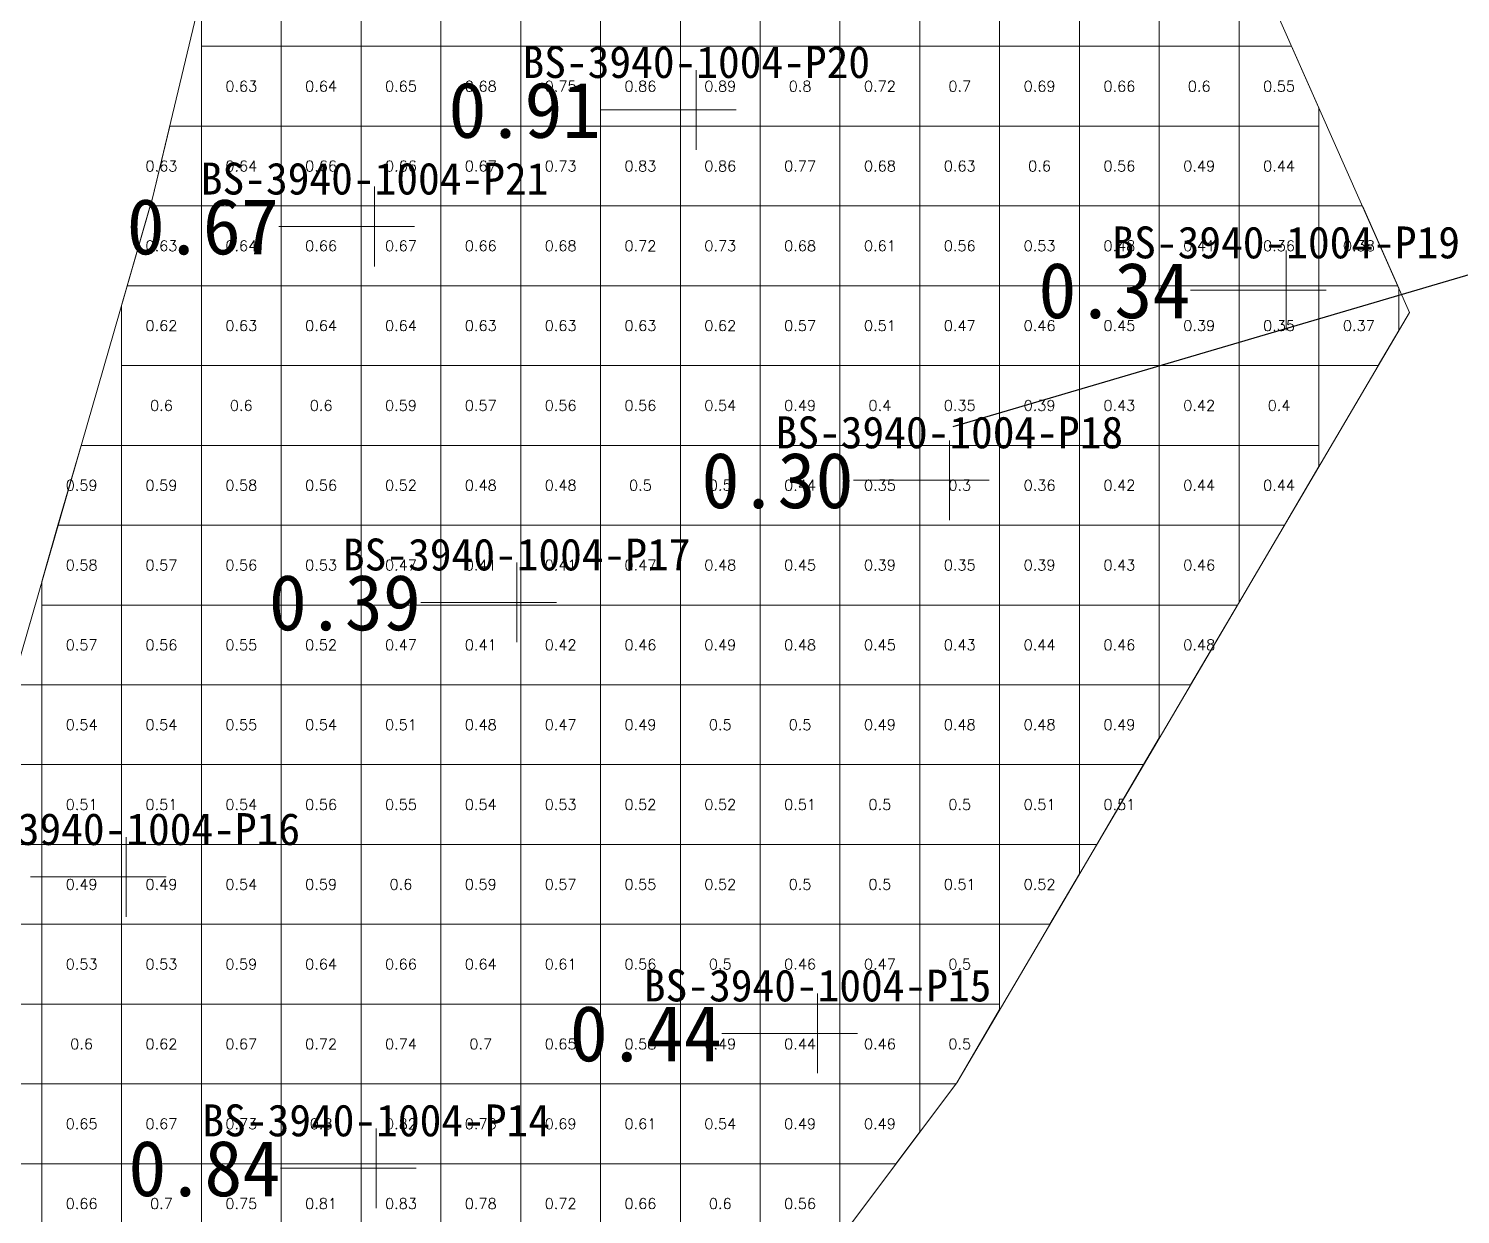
# Model space of a CAD drawing. Header units: inches. Extents: x 470055.8 to 470149.5, y 4349649 to 4349739.5.
# Drawn here: x 470098.73 to 470116.66, y 4349688.35 to 4349703.21 of the extents above; entities that cross this region are included whole.
import ezdxf
from ezdxf.enums import TextEntityAlignment as Align

# ---------------------------------------------------------------- set-up
doc = ezdxf.new("R2010")
doc.units = ezdxf.units.IN
doc.header["$MEASUREMENT"] = 0
for name, color, linetype, lineweight in [('点', 7, 'Continuous', 0), ('爆区方格网', 7, 'Continuous', 0), ('线条', 7, 'Continuous', 0), ('钻孔', 7, 'Continuous', 0)]:
    doc.layers.add(name, color=color, linetype=linetype, lineweight=lineweight)
doc.styles.add('3dmine_textStyle_1', font='txt.shx', dxfattribs={"height": 1, "bigfont": 'gbcbig.shx'})
doc.styles.add('3dmine_textStyle_2', font='simsunb.ttf', dxfattribs={"height": 1})

msp = doc.modelspace()

# ---------------------------------------------------------------- hatches: boundary and pattern name
at = {"layer": '钻孔', "linetype": 'Continuous', "lineweight": 0, "true_color": 0x00ffff, "extrusion": (0, 1, 0)}
for points in [[(-470108.09, 3929.62), (-470107.09, 3929.62), (-470107.09, 3940.62), (-470108.09, 3940.62)], [(-470104.06, 3929.99), (-470103.06, 3929.99), (-470103.06, 3940.99), (-470104.06, 3940.99)], [(-470104.08, 3929.56), (-470103.08, 3929.56), (-470103.08, 3940.56), (-470104.08, 3940.56)]]:
    msp.add_hatch(color=4, dxfattribs=at).paths.add_polyline_path(points, flags=0)
at = {"layer": '钻孔', "linetype": 'Continuous', "lineweight": 0, "true_color": 0x808080, "extrusion": (0, 1, 0)}
for points in [[(-470115.48, 3930.47), (-470114.48, 3930.47), (-470114.48, 3940.47), (-470115.48, 3940.47)], [(-470111.26, 3930.46), (-470110.26, 3930.46), (-470110.26, 3940.46), (-470111.26, 3940.46)], [(-470105.84, 3930.49), (-470104.84, 3930.49), (-470104.84, 3940.49), (-470105.84, 3940.49)], [(-470100.95, 3929.55), (-470099.95, 3929.55), (-470099.95, 3940.55), (-470100.95, 3940.55)], [(-470109.61, 3929.66), (-470108.61, 3929.66), (-470108.61, 3940.66), (-470109.61, 3940.66)]]:
    msp.add_hatch(color=8, dxfattribs=at).paths.add_polyline_path(points, flags=0)

# ---------------------------------------------------------------- linework, layer by layer
msp.add_line((470110.309, 4349698.224), (470134.547, 4349705.37))
at = {"color": 4, "linetype": 'Continuous', "lineweight": 0, "true_color": 0x00ffff, "elevation": 1971.02}
for points in [[(470090.823, 4349662.009), (470088.803, 4349666.427), (470090.728, 4349672.913), (470092.958, 4349680.036), (470094.717, 4349686.447), (470097.817, 4349692.565), (470100.278, 4349701.085), (470103.459, 4349714.397), (470107.154, 4349716.026), (470110.138, 4349718.026), (470110.826, 4349722.422), (470114.373, 4349727.421), (470117.104, 4349732.651)], [(470122.824, 4349730.456), (470115.23, 4349721.877), (470115.654, 4349715.406), (470115.919, 4349710.845), (470113.957, 4349704.321), (470116.025, 4349699.654), (470110.352, 4349690.002), (470106.057, 4349684.275), (470101.206, 4349674.834), (470100.543, 4349667.995), (470098.071, 4349670.29), (470095.247, 4349667.068), (470093.614, 4349664.11), (470090.823, 4349662.009), (470090.823, 4349662.009)]]:
    msp.add_lwpolyline(points, dxfattribs=at)
at = {"layer": '点', "color": 138, "linetype": 'Continuous', "lineweight": 0, "true_color": 0x004c4c}
for points, elevation in [([(470107.09, 4349701.69), (470107.09, 4349702.69)], 3940.62), ([(470107.59, 4349702.19), (470106.59, 4349702.19)], 3940.62), ([(470103.06, 4349700.23), (470103.06, 4349701.23)], 3940.99), ([(470103.56, 4349700.73), (470102.56, 4349700.73)], 3940.99), ([(470114.48, 4349699.43), (470114.48, 4349700.43)], 3940.47), ([(470114.98, 4349699.93), (470113.98, 4349699.93)], 3940.47), ([(470110.26, 4349697.05), (470110.26, 4349698.05)], 3940.46), ([(470110.76, 4349697.55), (470109.76, 4349697.55)], 3940.46), ([(470104.84, 4349695.52), (470104.84, 4349696.52)], 3940.49), ([(470105.34, 4349696.02), (470104.34, 4349696.02)], 3940.49), ([(470099.95, 4349692.08), (470099.95, 4349693.08)], 3940.55), ([(470100.45, 4349692.58), (470099.45, 4349692.58)], 3940.55), ([(470108.61, 4349690.12), (470108.61, 4349691.12)], 3940.66), ([(470109.11, 4349690.62), (470108.11, 4349690.62)], 3940.66), ([(470103.08, 4349688.43), (470103.08, 4349689.43)], 3940.56), ([(470103.58, 4349688.93), (470102.58, 4349688.93)], 3940.56)]:
    msp.add_lwpolyline(points, dxfattribs=dict(at, elevation=elevation))
at = {"layer": '爆区方格网', "color": 4, "linetype": 'Continuous', "lineweight": 0, "true_color": 0x00ffff, "elevation": 3941.41}
for points in [[(470101.89, 4349702.987), (470100.89, 4349702.987), (470100.89, 4349703.645), (470100.972, 4349703.987), (470101.89, 4349703.987), (470101.89, 4349702.987)], [(470102.89, 4349702.987), (470101.89, 4349702.987), (470101.89, 4349703.987), (470102.89, 4349703.987), (470102.89, 4349702.987)], [(470103.89, 4349702.987), (470102.89, 4349702.987), (470102.89, 4349703.987), (470103.89, 4349703.987), (470103.89, 4349702.987)], [(470104.89, 4349702.987), (470103.89, 4349702.987), (470103.89, 4349703.987), (470104.89, 4349703.987), (470104.89, 4349702.987)], [(470105.89, 4349702.987), (470104.89, 4349702.987), (470104.89, 4349703.987), (470105.89, 4349703.987), (470105.89, 4349702.987)], [(470106.89, 4349702.987), (470105.89, 4349702.987), (470105.89, 4349703.987), (470106.89, 4349703.987), (470106.89, 4349702.987)], [(470107.89, 4349702.987), (470106.89, 4349702.987), (470106.89, 4349703.987), (470107.89, 4349703.987), (470107.89, 4349702.987)], [(470108.89, 4349702.987), (470107.89, 4349702.987), (470107.89, 4349703.987), (470108.89, 4349703.987), (470108.89, 4349702.987)], [(470109.89, 4349702.987), (470108.89, 4349702.987), (470108.89, 4349703.987), (470109.89, 4349703.987), (470109.89, 4349702.987)], [(470110.89, 4349702.987), (470109.89, 4349702.987), (470109.89, 4349703.987), (470110.89, 4349703.987), (470110.89, 4349702.987)], [(470111.89, 4349702.987), (470110.89, 4349702.987), (470110.89, 4349703.987), (470111.89, 4349703.987), (470111.89, 4349702.987)], [(470112.89, 4349702.987), (470111.89, 4349702.987), (470111.89, 4349703.987), (470112.89, 4349703.987), (470112.89, 4349702.987)], [(470113.89, 4349702.987), (470112.89, 4349702.987), (470112.89, 4349703.987), (470113.89, 4349703.987), (470113.89, 4349702.987)], [(470101.89, 4349701.987), (470100.89, 4349701.987), (470100.89, 4349702.987), (470101.89, 4349702.987), (470101.89, 4349701.987)], [(470102.89, 4349701.987), (470101.89, 4349701.987), (470101.89, 4349702.987), (470102.89, 4349702.987), (470102.89, 4349701.987)], [(470103.89, 4349701.987), (470102.89, 4349701.987), (470102.89, 4349702.987), (470103.89, 4349702.987), (470103.89, 4349701.987)], [(470104.89, 4349701.987), (470103.89, 4349701.987), (470103.89, 4349702.987), (470104.89, 4349702.987), (470104.89, 4349701.987)], [(470105.89, 4349701.987), (470104.89, 4349701.987), (470104.89, 4349702.987), (470105.89, 4349702.987), (470105.89, 4349701.987)], [(470106.89, 4349701.987), (470105.89, 4349701.987), (470105.89, 4349702.987), (470106.89, 4349702.987), (470106.89, 4349701.987)], [(470107.89, 4349701.987), (470106.89, 4349701.987), (470106.89, 4349702.987), (470107.89, 4349702.987), (470107.89, 4349701.987)], [(470108.89, 4349701.987), (470107.89, 4349701.987), (470107.89, 4349702.987), (470108.89, 4349702.987), (470108.89, 4349701.987)], [(470109.89, 4349701.987), (470108.89, 4349701.987), (470108.89, 4349702.987), (470109.89, 4349702.987), (470109.89, 4349701.987)], [(470110.89, 4349701.987), (470109.89, 4349701.987), (470109.89, 4349702.987), (470110.89, 4349702.987), (470110.89, 4349701.987)], [(470111.89, 4349701.987), (470110.89, 4349701.987), (470110.89, 4349702.987), (470111.89, 4349702.987), (470111.89, 4349701.987)], [(470112.89, 4349701.987), (470111.89, 4349701.987), (470111.89, 4349702.987), (470112.89, 4349702.987), (470112.89, 4349701.987)], [(470113.89, 4349701.987), (470112.89, 4349701.987), (470112.89, 4349702.987), (470113.89, 4349702.987), (470113.89, 4349701.987)], [(470114.89, 4349702.216), (470114.89, 4349701.987), (470113.89, 4349701.987), (470113.89, 4349702.987), (470114.548, 4349702.987), (470114.89, 4349702.216)], [(470100.89, 4349700.987), (470100.25, 4349700.987), (470100.278, 4349701.085), (470100.494, 4349701.987), (470100.89, 4349701.987), (470100.89, 4349700.987)], [(470101.89, 4349700.987), (470100.89, 4349700.987), (470100.89, 4349701.987), (470101.89, 4349701.987), (470101.89, 4349700.987)], [(470102.89, 4349700.987), (470101.89, 4349700.987), (470101.89, 4349701.987), (470102.89, 4349701.987), (470102.89, 4349700.987)], [(470103.89, 4349700.987), (470102.89, 4349700.987), (470102.89, 4349701.987), (470103.89, 4349701.987), (470103.89, 4349700.987)], [(470104.89, 4349700.987), (470103.89, 4349700.987), (470103.89, 4349701.987), (470104.89, 4349701.987), (470104.89, 4349700.987)], [(470105.89, 4349700.987), (470104.89, 4349700.987), (470104.89, 4349701.987), (470105.89, 4349701.987), (470105.89, 4349700.987)], [(470106.89, 4349700.987), (470105.89, 4349700.987), (470105.89, 4349701.987), (470106.89, 4349701.987), (470106.89, 4349700.987)], [(470107.89, 4349700.987), (470106.89, 4349700.987), (470106.89, 4349701.987), (470107.89, 4349701.987), (470107.89, 4349700.987)], [(470108.89, 4349700.987), (470107.89, 4349700.987), (470107.89, 4349701.987), (470108.89, 4349701.987), (470108.89, 4349700.987)], [(470109.89, 4349700.987), (470108.89, 4349700.987), (470108.89, 4349701.987), (470109.89, 4349701.987), (470109.89, 4349700.987)], [(470110.89, 4349700.987), (470109.89, 4349700.987), (470109.89, 4349701.987), (470110.89, 4349701.987), (470110.89, 4349700.987)], [(470111.89, 4349700.987), (470110.89, 4349700.987), (470110.89, 4349701.987), (470111.89, 4349701.987), (470111.89, 4349700.987)], [(470112.89, 4349700.987), (470111.89, 4349700.987), (470111.89, 4349701.987), (470112.89, 4349701.987), (470112.89, 4349700.987)], [(470113.89, 4349700.987), (470112.89, 4349700.987), (470112.89, 4349701.987), (470113.89, 4349701.987), (470113.89, 4349700.987)], [(470114.89, 4349700.987), (470113.89, 4349700.987), (470113.89, 4349701.987), (470114.89, 4349701.987), (470114.89, 4349700.987)], [(470100.89, 4349699.987), (470099.961, 4349699.987), (470100.25, 4349700.987), (470100.89, 4349700.987), (470100.89, 4349699.987)], [(470101.89, 4349699.987), (470100.89, 4349699.987), (470100.89, 4349700.987), (470101.89, 4349700.987), (470101.89, 4349699.987)], [(470102.89, 4349699.987), (470101.89, 4349699.987), (470101.89, 4349700.987), (470102.89, 4349700.987), (470102.89, 4349699.987)], [(470103.89, 4349699.987), (470102.89, 4349699.987), (470102.89, 4349700.987), (470103.89, 4349700.987), (470103.89, 4349699.987)], [(470104.89, 4349699.987), (470103.89, 4349699.987), (470103.89, 4349700.987), (470104.89, 4349700.987), (470104.89, 4349699.987)], [(470105.89, 4349699.987), (470104.89, 4349699.987), (470104.89, 4349700.987), (470105.89, 4349700.987), (470105.89, 4349699.987)], [(470106.89, 4349699.987), (470105.89, 4349699.987), (470105.89, 4349700.987), (470106.89, 4349700.987), (470106.89, 4349699.987)], [(470107.89, 4349699.987), (470106.89, 4349699.987), (470106.89, 4349700.987), (470107.89, 4349700.987), (470107.89, 4349699.987)], [(470108.89, 4349699.987), (470107.89, 4349699.987), (470107.89, 4349700.987), (470108.89, 4349700.987), (470108.89, 4349699.987)], [(470109.89, 4349699.987), (470108.89, 4349699.987), (470108.89, 4349700.987), (470109.89, 4349700.987), (470109.89, 4349699.987)], [(470110.89, 4349699.987), (470109.89, 4349699.987), (470109.89, 4349700.987), (470110.89, 4349700.987), (470110.89, 4349699.987)], [(470111.89, 4349699.987), (470110.89, 4349699.987), (470110.89, 4349700.987), (470111.89, 4349700.987), (470111.89, 4349699.987)], [(470112.89, 4349699.987), (470111.89, 4349699.987), (470111.89, 4349700.987), (470112.89, 4349700.987), (470112.89, 4349699.987)], [(470113.89, 4349699.987), (470112.89, 4349699.987), (470112.89, 4349700.987), (470113.89, 4349700.987), (470113.89, 4349699.987)], [(470114.89, 4349699.987), (470113.89, 4349699.987), (470113.89, 4349700.987), (470114.89, 4349700.987), (470114.89, 4349699.987)], [(470115.877, 4349699.987), (470114.89, 4349699.987), (470114.89, 4349700.987), (470115.434, 4349700.987), (470115.877, 4349699.987)], [(470100.89, 4349698.987), (470099.89, 4349698.987), (470099.89, 4349699.741), (470099.961, 4349699.987), (470100.89, 4349699.987), (470100.89, 4349698.987)], [(470101.89, 4349698.987), (470100.89, 4349698.987), (470100.89, 4349699.987), (470101.89, 4349699.987), (470101.89, 4349698.987)], [(470102.89, 4349698.987), (470101.89, 4349698.987), (470101.89, 4349699.987), (470102.89, 4349699.987), (470102.89, 4349698.987)], [(470103.89, 4349698.987), (470102.89, 4349698.987), (470102.89, 4349699.987), (470103.89, 4349699.987), (470103.89, 4349698.987)], [(470104.89, 4349698.987), (470103.89, 4349698.987), (470103.89, 4349699.987), (470104.89, 4349699.987), (470104.89, 4349698.987)], [(470105.89, 4349698.987), (470104.89, 4349698.987), (470104.89, 4349699.987), (470105.89, 4349699.987), (470105.89, 4349698.987)], [(470106.89, 4349698.987), (470105.89, 4349698.987), (470105.89, 4349699.987), (470106.89, 4349699.987), (470106.89, 4349698.987)], [(470107.89, 4349698.987), (470106.89, 4349698.987), (470106.89, 4349699.987), (470107.89, 4349699.987), (470107.89, 4349698.987)], [(470108.89, 4349698.987), (470107.89, 4349698.987), (470107.89, 4349699.987), (470108.89, 4349699.987), (470108.89, 4349698.987)], [(470109.89, 4349698.987), (470108.89, 4349698.987), (470108.89, 4349699.987), (470109.89, 4349699.987), (470109.89, 4349698.987)], [(470110.89, 4349698.987), (470109.89, 4349698.987), (470109.89, 4349699.987), (470110.89, 4349699.987), (470110.89, 4349698.987)], [(470111.89, 4349698.987), (470110.89, 4349698.987), (470110.89, 4349699.987), (470111.89, 4349699.987), (470111.89, 4349698.987)], [(470112.89, 4349698.987), (470111.89, 4349698.987), (470111.89, 4349699.987), (470112.89, 4349699.987), (470112.89, 4349698.987)], [(470113.89, 4349698.987), (470112.89, 4349698.987), (470112.89, 4349699.987), (470113.89, 4349699.987), (470113.89, 4349698.987)], [(470114.89, 4349698.987), (470113.89, 4349698.987), (470113.89, 4349699.987), (470114.89, 4349699.987), (470114.89, 4349698.987)], [(470115.89, 4349699.959), (470115.89, 4349699.425), (470115.633, 4349698.987), (470114.89, 4349698.987), (470114.89, 4349699.987), (470115.877, 4349699.987), (470115.89, 4349699.959)], [(470100.89, 4349697.987), (470099.89, 4349697.987), (470099.89, 4349698.987), (470100.89, 4349698.987), (470100.89, 4349697.987)], [(470101.89, 4349697.987), (470100.89, 4349697.987), (470100.89, 4349698.987), (470101.89, 4349698.987), (470101.89, 4349697.987)], [(470102.89, 4349697.987), (470101.89, 4349697.987), (470101.89, 4349698.987), (470102.89, 4349698.987), (470102.89, 4349697.987)], [(470103.89, 4349697.987), (470102.89, 4349697.987), (470102.89, 4349698.987), (470103.89, 4349698.987), (470103.89, 4349697.987)], [(470104.89, 4349697.987), (470103.89, 4349697.987), (470103.89, 4349698.987), (470104.89, 4349698.987), (470104.89, 4349697.987)], [(470105.89, 4349697.987), (470104.89, 4349697.987), (470104.89, 4349698.987), (470105.89, 4349698.987), (470105.89, 4349697.987)], [(470106.89, 4349697.987), (470105.89, 4349697.987), (470105.89, 4349698.987), (470106.89, 4349698.987), (470106.89, 4349697.987)], [(470107.89, 4349697.987), (470106.89, 4349697.987), (470106.89, 4349698.987), (470107.89, 4349698.987), (470107.89, 4349697.987)], [(470108.89, 4349697.987), (470107.89, 4349697.987), (470107.89, 4349698.987), (470108.89, 4349698.987), (470108.89, 4349697.987)], [(470109.89, 4349697.987), (470108.89, 4349697.987), (470108.89, 4349698.987), (470109.89, 4349698.987), (470109.89, 4349697.987)], [(470110.89, 4349697.987), (470109.89, 4349697.987), (470109.89, 4349698.987), (470110.89, 4349698.987), (470110.89, 4349697.987)], [(470111.89, 4349697.987), (470110.89, 4349697.987), (470110.89, 4349698.987), (470111.89, 4349698.987), (470111.89, 4349697.987)], [(470112.89, 4349697.987), (470111.89, 4349697.987), (470111.89, 4349698.987), (470112.89, 4349698.987), (470112.89, 4349697.987)], [(470113.89, 4349697.987), (470112.89, 4349697.987), (470112.89, 4349698.987), (470113.89, 4349698.987), (470113.89, 4349697.987)], [(470114.89, 4349697.987), (470113.89, 4349697.987), (470113.89, 4349698.987), (470114.89, 4349698.987), (470114.89, 4349697.987)], [(470099.89, 4349696.987), (470099.094, 4349696.987), (470099.383, 4349697.987), (470099.89, 4349697.987), (470099.89, 4349696.987)], [(470100.89, 4349696.987), (470099.89, 4349696.987), (470099.89, 4349697.987), (470100.89, 4349697.987), (470100.89, 4349696.987)], [(470101.89, 4349696.987), (470100.89, 4349696.987), (470100.89, 4349697.987), (470101.89, 4349697.987), (470101.89, 4349696.987)], [(470102.89, 4349696.987), (470101.89, 4349696.987), (470101.89, 4349697.987), (470102.89, 4349697.987), (470102.89, 4349696.987)], [(470103.89, 4349696.987), (470102.89, 4349696.987), (470102.89, 4349697.987), (470103.89, 4349697.987), (470103.89, 4349696.987)], [(470104.89, 4349696.987), (470103.89, 4349696.987), (470103.89, 4349697.987), (470104.89, 4349697.987), (470104.89, 4349696.987)], [(470105.89, 4349696.987), (470104.89, 4349696.987), (470104.89, 4349697.987), (470105.89, 4349697.987), (470105.89, 4349696.987)], [(470106.89, 4349696.987), (470105.89, 4349696.987), (470105.89, 4349697.987), (470106.89, 4349697.987), (470106.89, 4349696.987)], [(470107.89, 4349696.987), (470106.89, 4349696.987), (470106.89, 4349697.987), (470107.89, 4349697.987), (470107.89, 4349696.987)], [(470108.89, 4349696.987), (470107.89, 4349696.987), (470107.89, 4349697.987), (470108.89, 4349697.987), (470108.89, 4349696.987)], [(470109.89, 4349696.987), (470108.89, 4349696.987), (470108.89, 4349697.987), (470109.89, 4349697.987), (470109.89, 4349696.987)], [(470110.89, 4349696.987), (470109.89, 4349696.987), (470109.89, 4349697.987), (470110.89, 4349697.987), (470110.89, 4349696.987)], [(470111.89, 4349696.987), (470110.89, 4349696.987), (470110.89, 4349697.987), (470111.89, 4349697.987), (470111.89, 4349696.987)], [(470112.89, 4349696.987), (470111.89, 4349696.987), (470111.89, 4349697.987), (470112.89, 4349697.987), (470112.89, 4349696.987)], [(470113.89, 4349696.987), (470112.89, 4349696.987), (470112.89, 4349697.987), (470113.89, 4349697.987), (470113.89, 4349696.987)], [(470114.89, 4349697.723), (470114.457, 4349696.987), (470113.89, 4349696.987), (470113.89, 4349697.987), (470114.89, 4349697.987), (470114.89, 4349697.723)], [(470099.89, 4349695.987), (470098.89, 4349695.987), (470098.89, 4349696.28), (470099.094, 4349696.987), (470099.89, 4349696.987), (470099.89, 4349695.987)], [(470100.89, 4349695.987), (470099.89, 4349695.987), (470099.89, 4349696.987), (470100.89, 4349696.987), (470100.89, 4349695.987)], [(470101.89, 4349695.987), (470100.89, 4349695.987), (470100.89, 4349696.987), (470101.89, 4349696.987), (470101.89, 4349695.987)], [(470102.89, 4349695.987), (470101.89, 4349695.987), (470101.89, 4349696.987), (470102.89, 4349696.987), (470102.89, 4349695.987)], [(470103.89, 4349695.987), (470102.89, 4349695.987), (470102.89, 4349696.987), (470103.89, 4349696.987), (470103.89, 4349695.987)], [(470104.89, 4349695.987), (470103.89, 4349695.987), (470103.89, 4349696.987), (470104.89, 4349696.987), (470104.89, 4349695.987)], [(470105.89, 4349695.987), (470104.89, 4349695.987), (470104.89, 4349696.987), (470105.89, 4349696.987), (470105.89, 4349695.987)], [(470106.89, 4349695.987), (470105.89, 4349695.987), (470105.89, 4349696.987), (470106.89, 4349696.987), (470106.89, 4349695.987)], [(470107.89, 4349695.987), (470106.89, 4349695.987), (470106.89, 4349696.987), (470107.89, 4349696.987), (470107.89, 4349695.987)], [(470108.89, 4349695.987), (470107.89, 4349695.987), (470107.89, 4349696.987), (470108.89, 4349696.987), (470108.89, 4349695.987)], [(470109.89, 4349695.987), (470108.89, 4349695.987), (470108.89, 4349696.987), (470109.89, 4349696.987), (470109.89, 4349695.987)], [(470110.89, 4349695.987), (470109.89, 4349695.987), (470109.89, 4349696.987), (470110.89, 4349696.987), (470110.89, 4349695.987)], [(470111.89, 4349695.987), (470110.89, 4349695.987), (470110.89, 4349696.987), (470111.89, 4349696.987), (470111.89, 4349695.987)], [(470112.89, 4349695.987), (470111.89, 4349695.987), (470111.89, 4349696.987), (470112.89, 4349696.987), (470112.89, 4349695.987)], [(470113.89, 4349696.022), (470113.87, 4349695.987), (470112.89, 4349695.987), (470112.89, 4349696.987), (470113.89, 4349696.987), (470113.89, 4349696.022)], [(470099.89, 4349694.987), (470098.89, 4349694.987), (470098.89, 4349695.987), (470099.89, 4349695.987), (470099.89, 4349694.987)], [(470100.89, 4349694.987), (470099.89, 4349694.987), (470099.89, 4349695.987), (470100.89, 4349695.987), (470100.89, 4349694.987)], [(470101.89, 4349694.987), (470100.89, 4349694.987), (470100.89, 4349695.987), (470101.89, 4349695.987), (470101.89, 4349694.987)], [(470102.89, 4349694.987), (470101.89, 4349694.987), (470101.89, 4349695.987), (470102.89, 4349695.987), (470102.89, 4349694.987)], [(470103.89, 4349694.987), (470102.89, 4349694.987), (470102.89, 4349695.987), (470103.89, 4349695.987), (470103.89, 4349694.987)], [(470104.89, 4349694.987), (470103.89, 4349694.987), (470103.89, 4349695.987), (470104.89, 4349695.987), (470104.89, 4349694.987)], [(470105.89, 4349694.987), (470104.89, 4349694.987), (470104.89, 4349695.987), (470105.89, 4349695.987), (470105.89, 4349694.987)], [(470106.89, 4349694.987), (470105.89, 4349694.987), (470105.89, 4349695.987), (470106.89, 4349695.987), (470106.89, 4349694.987)], [(470107.89, 4349694.987), (470106.89, 4349694.987), (470106.89, 4349695.987), (470107.89, 4349695.987), (470107.89, 4349694.987)], [(470108.89, 4349694.987), (470107.89, 4349694.987), (470107.89, 4349695.987), (470108.89, 4349695.987), (470108.89, 4349694.987)], [(470109.89, 4349694.987), (470108.89, 4349694.987), (470108.89, 4349695.987), (470109.89, 4349695.987), (470109.89, 4349694.987)], [(470110.89, 4349694.987), (470109.89, 4349694.987), (470109.89, 4349695.987), (470110.89, 4349695.987), (470110.89, 4349694.987)], [(470111.89, 4349694.987), (470110.89, 4349694.987), (470110.89, 4349695.987), (470111.89, 4349695.987), (470111.89, 4349694.987)], [(470112.89, 4349694.987), (470111.89, 4349694.987), (470111.89, 4349695.987), (470112.89, 4349695.987), (470112.89, 4349694.987)], [(470113.282, 4349694.987), (470112.89, 4349694.987), (470112.89, 4349695.987), (470113.87, 4349695.987), (470113.282, 4349694.987)], [(470098.89, 4349693.987), (470098.228, 4349693.987), (470098.517, 4349694.987), (470098.89, 4349694.987), (470098.89, 4349693.987)], [(470099.89, 4349693.987), (470098.89, 4349693.987), (470098.89, 4349694.987), (470099.89, 4349694.987), (470099.89, 4349693.987)], [(470100.89, 4349693.987), (470099.89, 4349693.987), (470099.89, 4349694.987), (470100.89, 4349694.987), (470100.89, 4349693.987)], [(470101.89, 4349693.987), (470100.89, 4349693.987), (470100.89, 4349694.987), (470101.89, 4349694.987), (470101.89, 4349693.987)], [(470102.89, 4349693.987), (470101.89, 4349693.987), (470101.89, 4349694.987), (470102.89, 4349694.987), (470102.89, 4349693.987)], [(470103.89, 4349693.987), (470102.89, 4349693.987), (470102.89, 4349694.987), (470103.89, 4349694.987), (470103.89, 4349693.987)], [(470104.89, 4349693.987), (470103.89, 4349693.987), (470103.89, 4349694.987), (470104.89, 4349694.987), (470104.89, 4349693.987)], [(470105.89, 4349693.987), (470104.89, 4349693.987), (470104.89, 4349694.987), (470105.89, 4349694.987), (470105.89, 4349693.987)], [(470106.89, 4349693.987), (470105.89, 4349693.987), (470105.89, 4349694.987), (470106.89, 4349694.987), (470106.89, 4349693.987)], [(470107.89, 4349693.987), (470106.89, 4349693.987), (470106.89, 4349694.987), (470107.89, 4349694.987), (470107.89, 4349693.987)], [(470108.89, 4349693.987), (470107.89, 4349693.987), (470107.89, 4349694.987), (470108.89, 4349694.987), (470108.89, 4349693.987)], [(470109.89, 4349693.987), (470108.89, 4349693.987), (470108.89, 4349694.987), (470109.89, 4349694.987), (470109.89, 4349693.987)], [(470110.89, 4349693.987), (470109.89, 4349693.987), (470109.89, 4349694.987), (470110.89, 4349694.987), (470110.89, 4349693.987)], [(470111.89, 4349693.987), (470110.89, 4349693.987), (470110.89, 4349694.987), (470111.89, 4349694.987), (470111.89, 4349693.987)], [(470112.89, 4349694.321), (470112.694, 4349693.987), (470111.89, 4349693.987), (470111.89, 4349694.987), (470112.89, 4349694.987), (470112.89, 4349694.321)], [(470098.89, 4349692.987), (470097.939, 4349692.987), (470098.228, 4349693.987), (470098.89, 4349693.987), (470098.89, 4349692.987)], [(470099.89, 4349692.987), (470098.89, 4349692.987), (470098.89, 4349693.987), (470099.89, 4349693.987), (470099.89, 4349692.987)], [(470100.89, 4349692.987), (470099.89, 4349692.987), (470099.89, 4349693.987), (470100.89, 4349693.987), (470100.89, 4349692.987)], [(470101.89, 4349692.987), (470100.89, 4349692.987), (470100.89, 4349693.987), (470101.89, 4349693.987), (470101.89, 4349692.987)], [(470102.89, 4349692.987), (470101.89, 4349692.987), (470101.89, 4349693.987), (470102.89, 4349693.987), (470102.89, 4349692.987)], [(470103.89, 4349692.987), (470102.89, 4349692.987), (470102.89, 4349693.987), (470103.89, 4349693.987), (470103.89, 4349692.987)], [(470104.89, 4349692.987), (470103.89, 4349692.987), (470103.89, 4349693.987), (470104.89, 4349693.987), (470104.89, 4349692.987)], [(470105.89, 4349692.987), (470104.89, 4349692.987), (470104.89, 4349693.987), (470105.89, 4349693.987), (470105.89, 4349692.987)], [(470106.89, 4349692.987), (470105.89, 4349692.987), (470105.89, 4349693.987), (470106.89, 4349693.987), (470106.89, 4349692.987)], [(470107.89, 4349692.987), (470106.89, 4349692.987), (470106.89, 4349693.987), (470107.89, 4349693.987), (470107.89, 4349692.987)], [(470108.89, 4349692.987), (470107.89, 4349692.987), (470107.89, 4349693.987), (470108.89, 4349693.987), (470108.89, 4349692.987)], [(470109.89, 4349692.987), (470108.89, 4349692.987), (470108.89, 4349693.987), (470109.89, 4349693.987), (470109.89, 4349692.987)], [(470110.89, 4349692.987), (470109.89, 4349692.987), (470109.89, 4349693.987), (470110.89, 4349693.987), (470110.89, 4349692.987)], [(470111.89, 4349692.987), (470110.89, 4349692.987), (470110.89, 4349693.987), (470111.89, 4349693.987), (470111.89, 4349692.987)], [(470112.106, 4349692.987), (470111.89, 4349692.987), (470111.89, 4349693.987), (470112.694, 4349693.987), (470112.106, 4349692.987)], [(470098.89, 4349691.987), (470097.89, 4349691.987), (470097.89, 4349692.818), (470097.939, 4349692.987), (470098.89, 4349692.987), (470098.89, 4349691.987)], [(470099.89, 4349691.987), (470098.89, 4349691.987), (470098.89, 4349692.987), (470099.89, 4349692.987), (470099.89, 4349691.987)], [(470100.89, 4349691.987), (470099.89, 4349691.987), (470099.89, 4349692.987), (470100.89, 4349692.987), (470100.89, 4349691.987)], [(470101.89, 4349691.987), (470100.89, 4349691.987), (470100.89, 4349692.987), (470101.89, 4349692.987), (470101.89, 4349691.987)], [(470102.89, 4349691.987), (470101.89, 4349691.987), (470101.89, 4349692.987), (470102.89, 4349692.987), (470102.89, 4349691.987)], [(470103.89, 4349691.987), (470102.89, 4349691.987), (470102.89, 4349692.987), (470103.89, 4349692.987), (470103.89, 4349691.987)], [(470104.89, 4349691.987), (470103.89, 4349691.987), (470103.89, 4349692.987), (470104.89, 4349692.987), (470104.89, 4349691.987)], [(470105.89, 4349691.987), (470104.89, 4349691.987), (470104.89, 4349692.987), (470105.89, 4349692.987), (470105.89, 4349691.987)], [(470106.89, 4349691.987), (470105.89, 4349691.987), (470105.89, 4349692.987), (470106.89, 4349692.987), (470106.89, 4349691.987)], [(470107.89, 4349691.987), (470106.89, 4349691.987), (470106.89, 4349692.987), (470107.89, 4349692.987), (470107.89, 4349691.987)], [(470108.89, 4349691.987), (470107.89, 4349691.987), (470107.89, 4349692.987), (470108.89, 4349692.987), (470108.89, 4349691.987)], [(470109.89, 4349691.987), (470108.89, 4349691.987), (470108.89, 4349692.987), (470109.89, 4349692.987), (470109.89, 4349691.987)], [(470110.89, 4349691.987), (470109.89, 4349691.987), (470109.89, 4349692.987), (470110.89, 4349692.987), (470110.89, 4349691.987)], [(470111.89, 4349692.619), (470111.519, 4349691.987), (470110.89, 4349691.987), (470110.89, 4349692.987), (470111.89, 4349692.987), (470111.89, 4349692.619)], [(470098.89, 4349690.987), (470097.89, 4349690.987), (470097.89, 4349691.987), (470098.89, 4349691.987), (470098.89, 4349690.987)], [(470099.89, 4349690.987), (470098.89, 4349690.987), (470098.89, 4349691.987), (470099.89, 4349691.987), (470099.89, 4349690.987)], [(470100.89, 4349690.987), (470099.89, 4349690.987), (470099.89, 4349691.987), (470100.89, 4349691.987), (470100.89, 4349690.987)], [(470101.89, 4349690.987), (470100.89, 4349690.987), (470100.89, 4349691.987), (470101.89, 4349691.987), (470101.89, 4349690.987)], [(470102.89, 4349690.987), (470101.89, 4349690.987), (470101.89, 4349691.987), (470102.89, 4349691.987), (470102.89, 4349690.987)], [(470103.89, 4349690.987), (470102.89, 4349690.987), (470102.89, 4349691.987), (470103.89, 4349691.987), (470103.89, 4349690.987)], [(470104.89, 4349690.987), (470103.89, 4349690.987), (470103.89, 4349691.987), (470104.89, 4349691.987), (470104.89, 4349690.987)], [(470105.89, 4349690.987), (470104.89, 4349690.987), (470104.89, 4349691.987), (470105.89, 4349691.987), (470105.89, 4349690.987)], [(470106.89, 4349690.987), (470105.89, 4349690.987), (470105.89, 4349691.987), (470106.89, 4349691.987), (470106.89, 4349690.987)], [(470107.89, 4349690.987), (470106.89, 4349690.987), (470106.89, 4349691.987), (470107.89, 4349691.987), (470107.89, 4349690.987)], [(470108.89, 4349690.987), (470107.89, 4349690.987), (470107.89, 4349691.987), (470108.89, 4349691.987), (470108.89, 4349690.987)], [(470109.89, 4349690.987), (470108.89, 4349690.987), (470108.89, 4349691.987), (470109.89, 4349691.987), (470109.89, 4349690.987)], [(470110.89, 4349690.987), (470109.89, 4349690.987), (470109.89, 4349691.987), (470110.89, 4349691.987), (470110.89, 4349690.987)], [(470098.89, 4349689.987), (470097.89, 4349689.987), (470097.89, 4349690.987), (470098.89, 4349690.987), (470098.89, 4349689.987)], [(470099.89, 4349689.987), (470098.89, 4349689.987), (470098.89, 4349690.987), (470099.89, 4349690.987), (470099.89, 4349689.987)], [(470100.89, 4349689.987), (470099.89, 4349689.987), (470099.89, 4349690.987), (470100.89, 4349690.987), (470100.89, 4349689.987)], [(470101.89, 4349689.987), (470100.89, 4349689.987), (470100.89, 4349690.987), (470101.89, 4349690.987), (470101.89, 4349689.987)], [(470102.89, 4349689.987), (470101.89, 4349689.987), (470101.89, 4349690.987), (470102.89, 4349690.987), (470102.89, 4349689.987)], [(470103.89, 4349689.987), (470102.89, 4349689.987), (470102.89, 4349690.987), (470103.89, 4349690.987), (470103.89, 4349689.987)], [(470104.89, 4349689.987), (470103.89, 4349689.987), (470103.89, 4349690.987), (470104.89, 4349690.987), (470104.89, 4349689.987)], [(470105.89, 4349689.987), (470104.89, 4349689.987), (470104.89, 4349690.987), (470105.89, 4349690.987), (470105.89, 4349689.987)], [(470106.89, 4349689.987), (470105.89, 4349689.987), (470105.89, 4349690.987), (470106.89, 4349690.987), (470106.89, 4349689.987)], [(470107.89, 4349689.987), (470106.89, 4349689.987), (470106.89, 4349690.987), (470107.89, 4349690.987), (470107.89, 4349689.987)], [(470108.89, 4349689.987), (470107.89, 4349689.987), (470107.89, 4349690.987), (470108.89, 4349690.987), (470108.89, 4349689.987)], [(470109.89, 4349689.987), (470108.89, 4349689.987), (470108.89, 4349690.987), (470109.89, 4349690.987), (470109.89, 4349689.987)], [(470110.89, 4349690.918), (470110.352, 4349690.002), (470110.341, 4349689.987), (470109.89, 4349689.987), (470109.89, 4349690.987), (470110.89, 4349690.987), (470110.89, 4349690.918)], [(470098.89, 4349688.987), (470097.89, 4349688.987), (470097.89, 4349689.987), (470098.89, 4349689.987), (470098.89, 4349688.987)], [(470099.89, 4349688.987), (470098.89, 4349688.987), (470098.89, 4349689.987), (470099.89, 4349689.987), (470099.89, 4349688.987)], [(470100.89, 4349688.987), (470099.89, 4349688.987), (470099.89, 4349689.987), (470100.89, 4349689.987), (470100.89, 4349688.987)], [(470101.89, 4349688.987), (470100.89, 4349688.987), (470100.89, 4349689.987), (470101.89, 4349689.987), (470101.89, 4349688.987)], [(470102.89, 4349688.987), (470101.89, 4349688.987), (470101.89, 4349689.987), (470102.89, 4349689.987), (470102.89, 4349688.987)], [(470103.89, 4349688.987), (470102.89, 4349688.987), (470102.89, 4349689.987), (470103.89, 4349689.987), (470103.89, 4349688.987)], [(470104.89, 4349688.987), (470103.89, 4349688.987), (470103.89, 4349689.987), (470104.89, 4349689.987), (470104.89, 4349688.987)], [(470105.89, 4349688.987), (470104.89, 4349688.987), (470104.89, 4349689.987), (470105.89, 4349689.987), (470105.89, 4349688.987)], [(470106.89, 4349688.987), (470105.89, 4349688.987), (470105.89, 4349689.987), (470106.89, 4349689.987), (470106.89, 4349688.987)], [(470107.89, 4349688.987), (470106.89, 4349688.987), (470106.89, 4349689.987), (470107.89, 4349689.987), (470107.89, 4349688.987)], [(470108.89, 4349688.987), (470107.89, 4349688.987), (470107.89, 4349689.987), (470108.89, 4349689.987), (470108.89, 4349688.987)], [(470109.89, 4349689.386), (470109.591, 4349688.987), (470108.89, 4349688.987), (470108.89, 4349689.987), (470109.89, 4349689.987), (470109.89, 4349689.386)], [(470098.89, 4349687.987), (470097.89, 4349687.987), (470097.89, 4349688.987), (470098.89, 4349688.987), (470098.89, 4349687.987)], [(470099.89, 4349687.987), (470098.89, 4349687.987), (470098.89, 4349688.987), (470099.89, 4349688.987), (470099.89, 4349687.987)], [(470100.89, 4349687.987), (470099.89, 4349687.987), (470099.89, 4349688.987), (470100.89, 4349688.987), (470100.89, 4349687.987)], [(470101.89, 4349687.987), (470100.89, 4349687.987), (470100.89, 4349688.987), (470101.89, 4349688.987), (470101.89, 4349687.987)], [(470102.89, 4349687.987), (470101.89, 4349687.987), (470101.89, 4349688.987), (470102.89, 4349688.987), (470102.89, 4349687.987)], [(470103.89, 4349687.987), (470102.89, 4349687.987), (470102.89, 4349688.987), (470103.89, 4349688.987), (470103.89, 4349687.987)], [(470104.89, 4349687.987), (470103.89, 4349687.987), (470103.89, 4349688.987), (470104.89, 4349688.987), (470104.89, 4349687.987)], [(470105.89, 4349687.987), (470104.89, 4349687.987), (470104.89, 4349688.987), (470105.89, 4349688.987), (470105.89, 4349687.987)], [(470106.89, 4349687.987), (470105.89, 4349687.987), (470105.89, 4349688.987), (470106.89, 4349688.987), (470106.89, 4349687.987)], [(470107.89, 4349687.987), (470106.89, 4349687.987), (470106.89, 4349688.987), (470107.89, 4349688.987), (470107.89, 4349687.987)], [(470108.89, 4349688.053), (470108.841, 4349687.987), (470107.89, 4349687.987), (470107.89, 4349688.987), (470108.89, 4349688.987), (470108.89, 4349688.053)]]:
    msp.add_lwpolyline(points, dxfattribs=at)
at = {"layer": '线条', "color": 138, "linetype": 'Continuous', "lineweight": 0, "true_color": 0x004c4c}
for points, elevation in [([(470107.09, 4349702.19), (470107.09, 4349702.19), (470107.09, 4349702.19)], 3940.62), ([(470103.06, 4349700.73), (470103.06, 4349700.73), (470103.06, 4349700.73)], 3940.99), ([(470114.48, 4349699.93), (470114.48, 4349699.93), (470114.48, 4349699.93)], 3940.47), ([(470110.26, 4349697.55), (470110.26, 4349697.55), (470110.26, 4349697.55)], 3940.46), ([(470104.84, 4349696.02), (470104.84, 4349696.02), (470104.84, 4349696.02)], 3940.49), ([(470099.95, 4349692.58), (470099.95, 4349692.58), (470099.95, 4349692.58)], 3940.55), ([(470108.61, 4349690.62), (470108.61, 4349690.62), (470108.61, 4349690.62)], 3940.66), ([(470103.08, 4349688.93), (470103.08, 4349688.93), (470103.08, 4349688.93)], 3940.56)]:
    msp.add_lwpolyline(points, dxfattribs=dict(at, elevation=elevation))
at = {"layer": '钻孔', "color": 4, "linetype": 'Continuous', "lineweight": 0, "true_color": 0x00ffff}
for points, elevation in [([(470107.09, 4349702.19), (470105.89, 4349702.19)], 3940.62), ([(470107.09, 4349702.19), (470105.89, 4349702.19)], 3929.62), ([(470103.06, 4349700.73), (470101.86, 4349700.73)], 3940.99), ([(470103.06, 4349700.73), (470101.86, 4349700.73)], 3929.99), ([(470103.08, 4349688.93), (470101.88, 4349688.93)], 3940.56), ([(470103.08, 4349688.93), (470101.88, 4349688.93)], 3929.56)]:
    msp.add_lwpolyline(points, dxfattribs=dict(at, elevation=elevation))
at = {"layer": '钻孔', "color": 8, "linetype": 'Continuous', "lineweight": 0, "true_color": 0x808080}
for points, elevation in [([(470114.48, 4349699.93), (470113.28, 4349699.93)], 3940.47), ([(470114.48, 4349699.93), (470113.28, 4349699.93)], 3930.47), ([(470110.26, 4349697.55), (470109.06, 4349697.55)], 3940.46), ([(470110.26, 4349697.55), (470109.06, 4349697.55)], 3930.46), ([(470104.84, 4349696.02), (470103.64, 4349696.02)], 3940.49), ([(470104.84, 4349696.02), (470103.64, 4349696.02)], 3930.49), ([(470099.95, 4349692.58), (470098.75, 4349692.58)], 3940.55), ([(470099.95, 4349692.58), (470098.75, 4349692.58)], 3929.55), ([(470108.61, 4349690.62), (470107.41, 4349690.62)], 3940.66), ([(470108.61, 4349690.62), (470107.41, 4349690.62)], 3929.66)]:
    msp.add_lwpolyline(points, dxfattribs=dict(at, elevation=elevation))

# ---------------------------------------------------------------- texts
at = {"color": 4, "linetype": 'Continuous', "lineweight": 0, "true_color": 0x00ffff, "style": '3dmine_textStyle_1'}
for s, p in [('0.63', (470101.39, 4349702.487, 3941.41)), ('0.64', (470102.39, 4349702.487, 3941.41)), ('0.65', (470103.39, 4349702.487, 3941.41)), ('0.68', (470104.39, 4349702.487, 3941.41)), ('0.75', (470105.39, 4349702.487, 3941.41)), ('0.86', (470106.39, 4349702.487, 3941.41)), ('0.89', (470107.39, 4349702.487, 3941.41)), ('0.8', (470108.39, 4349702.487, 3941.41)), ('0.72', (470109.39, 4349702.487, 3941.41)), ('0.7', (470110.39, 4349702.487, 3941.41)), ('0.69', (470111.39, 4349702.487, 3941.41)), ('0.66', (470112.39, 4349702.487, 3941.41)), ('0.6', (470113.39, 4349702.487, 3941.41)), ('0.55', (470114.39, 4349702.487, 3941.41)), ('0.63', (470100.39, 4349701.487, 3941.41)), ('0.64', (470101.39, 4349701.487, 3941.41)), ('0.66', (470102.39, 4349701.487, 3941.41)), ('0.66', (470103.39, 4349701.487, 3941.41)), ('0.67', (470104.39, 4349701.487, 3941.41)), ('0.73', (470105.39, 4349701.487, 3941.41)), ('0.83', (470106.39, 4349701.487, 3941.41)), ('0.86', (470107.39, 4349701.487, 3941.41)), ('0.77', (470108.39, 4349701.487, 3941.41)), ('0.68', (470109.39, 4349701.487, 3941.41)), ('0.63', (470110.39, 4349701.487, 3941.41)), ('0.6', (470111.39, 4349701.487, 3941.41)), ('0.56', (470112.39, 4349701.487, 3941.41)), ('0.49', (470113.39, 4349701.487, 3941.41)), ('0.44', (470114.39, 4349701.487, 3941.41)), ('0.63', (470100.39, 4349700.487, 3941.41)), ('0.64', (470101.39, 4349700.487, 3941.41)), ('0.66', (470102.39, 4349700.487, 3941.41)), ('0.67', (470103.39, 4349700.487, 3941.41)), ('0.66', (470104.39, 4349700.487, 3941.41)), ('0.68', (470105.39, 4349700.487, 3941.41)), ('0.72', (470106.39, 4349700.487, 3941.41)), ('0.73', (470107.39, 4349700.487, 3941.41)), ('0.68', (470108.39, 4349700.487, 3941.41)), ('0.61', (470109.39, 4349700.487, 3941.41)), ('0.56', (470110.39, 4349700.487, 3941.41)), ('0.53', (470111.39, 4349700.487, 3941.41)), ('0.48', (470112.39, 4349700.487, 3941.41)), ('0.41', (470113.39, 4349700.487, 3941.41)), ('0.36', (470114.39, 4349700.487, 3941.41)), ('0.38', (470115.39, 4349700.487, 3941.41)), ('0.62', (470100.39, 4349699.487, 3941.41)), ('0.63', (470101.39, 4349699.487, 3941.41)), ('0.64', (470102.39, 4349699.487, 3941.41)), ('0.64', (470103.39, 4349699.487, 3941.41)), ('0.63', (470104.39, 4349699.487, 3941.41)), ('0.63', (470105.39, 4349699.487, 3941.41)), ('0.63', (470106.39, 4349699.487, 3941.41)), ('0.62', (470107.39, 4349699.487, 3941.41)), ('0.57', (470108.39, 4349699.487, 3941.41)), ('0.51', (470109.39, 4349699.487, 3941.41)), ('0.47', (470110.39, 4349699.487, 3941.41)), ('0.46', (470111.39, 4349699.487, 3941.41)), ('0.45', (470112.39, 4349699.487, 3941.41)), ('0.39', (470113.39, 4349699.487, 3941.41)), ('0.35', (470114.39, 4349699.487, 3941.41)), ('0.37', (470115.39, 4349699.487, 3941.41)), ('0.6', (470100.39, 4349698.487, 3941.41)), ('0.6', (470101.39, 4349698.487, 3941.41)), ('0.6', (470102.39, 4349698.487, 3941.41)), ('0.59', (470103.39, 4349698.487, 3941.41)), ('0.57', (470104.39, 4349698.487, 3941.41)), ('0.56', (470105.39, 4349698.487, 3941.41)), ('0.56', (470106.39, 4349698.487, 3941.41)), ('0.54', (470107.39, 4349698.487, 3941.41)), ('0.49', (470108.39, 4349698.487, 3941.41)), ('0.4', (470109.39, 4349698.487, 3941.41)), ('0.35', (470110.39, 4349698.487, 3941.41)), ('0.39', (470111.39, 4349698.487, 3941.41)), ('0.43', (470112.39, 4349698.487, 3941.41)), ('0.42', (470113.39, 4349698.487, 3941.41)), ('0.4', (470114.39, 4349698.487, 3941.41)), ('0.59', (470099.39, 4349697.487, 3941.41)), ('0.59', (470100.39, 4349697.487, 3941.41)), ('0.58', (470101.39, 4349697.487, 3941.41)), ('0.56', (470102.39, 4349697.487, 3941.41)), ('0.52', (470103.39, 4349697.487, 3941.41)), ('0.48', (470104.39, 4349697.487, 3941.41)), ('0.48', (470105.39, 4349697.487, 3941.41)), ('0.5', (470106.39, 4349697.487, 3941.41)), ('0.5', (470107.39, 4349697.487, 3941.41)), ('0.44', (470108.39, 4349697.487, 3941.41)), ('0.35', (470109.39, 4349697.487, 3941.41)), ('0.3', (470110.39, 4349697.487, 3941.41)), ('0.36', (470111.39, 4349697.487, 3941.41)), ('0.42', (470112.39, 4349697.487, 3941.41)), ('0.44', (470113.39, 4349697.487, 3941.41)), ('0.44', (470114.39, 4349697.487, 3941.41)), ('0.58', (470099.39, 4349696.487, 3941.41)), ('0.57', (470100.39, 4349696.487, 3941.41)), ('0.56', (470101.39, 4349696.487, 3941.41)), ('0.53', (470102.39, 4349696.487, 3941.41)), ('0.47', (470103.39, 4349696.487, 3941.41)), ('0.41', (470104.39, 4349696.487, 3941.41)), ('0.41', (470105.39, 4349696.487, 3941.41)), ('0.47', (470106.39, 4349696.487, 3941.41)), ('0.48', (470107.39, 4349696.487, 3941.41)), ('0.45', (470108.39, 4349696.487, 3941.41)), ('0.39', (470109.39, 4349696.487, 3941.41)), ('0.35', (470110.39, 4349696.487, 3941.41)), ('0.39', (470111.39, 4349696.487, 3941.41)), ('0.43', (470112.39, 4349696.487, 3941.41)), ('0.46', (470113.39, 4349696.487, 3941.41)), ('0.57', (470099.39, 4349695.487, 3941.41)), ('0.56', (470100.39, 4349695.487, 3941.41)), ('0.55', (470101.39, 4349695.487, 3941.41)), ('0.52', (470102.39, 4349695.487, 3941.41)), ('0.47', (470103.39, 4349695.487, 3941.41)), ('0.41', (470104.39, 4349695.487, 3941.41)), ('0.42', (470105.39, 4349695.487, 3941.41)), ('0.46', (470106.39, 4349695.487, 3941.41)), ('0.49', (470107.39, 4349695.487, 3941.41)), ('0.48', (470108.39, 4349695.487, 3941.41)), ('0.45', (470109.39, 4349695.487, 3941.41)), ('0.43', (470110.39, 4349695.487, 3941.41)), ('0.44', (470111.39, 4349695.487, 3941.41)), ('0.46', (470112.39, 4349695.487, 3941.41)), ('0.48', (470113.39, 4349695.487, 3941.41)), ('0.54', (470099.39, 4349694.487, 3941.41)), ('0.54', (470100.39, 4349694.487, 3941.41)), ('0.55', (470101.39, 4349694.487, 3941.41)), ('0.54', (470102.39, 4349694.487, 3941.41)), ('0.51', (470103.39, 4349694.487, 3941.41)), ('0.48', (470104.39, 4349694.487, 3941.41)), ('0.47', (470105.39, 4349694.487, 3941.41)), ('0.49', (470106.39, 4349694.487, 3941.41)), ('0.5', (470107.39, 4349694.487, 3941.41)), ('0.5', (470108.39, 4349694.487, 3941.41)), ('0.49', (470109.39, 4349694.487, 3941.41)), ('0.48', (470110.39, 4349694.487, 3941.41)), ('0.48', (470111.39, 4349694.487, 3941.41)), ('0.49', (470112.39, 4349694.487, 3941.41)), ('0.51', (470099.39, 4349693.487, 3941.41)), ('0.51', (470100.39, 4349693.487, 3941.41)), ('0.54', (470101.39, 4349693.487, 3941.41)), ('0.56', (470102.39, 4349693.487, 3941.41)), ('0.55', (470103.39, 4349693.487, 3941.41)), ('0.54', (470104.39, 4349693.487, 3941.41)), ('0.53', (470105.39, 4349693.487, 3941.41)), ('0.52', (470106.39, 4349693.487, 3941.41)), ('0.52', (470107.39, 4349693.487, 3941.41)), ('0.51', (470108.39, 4349693.487, 3941.41)), ('0.5', (470109.39, 4349693.487, 3941.41)), ('0.5', (470110.39, 4349693.487, 3941.41)), ('0.51', (470111.39, 4349693.487, 3941.41)), ('0.51', (470112.39, 4349693.487, 3941.41)), ('0.49', (470099.39, 4349692.487, 3941.41)), ('0.49', (470100.39, 4349692.487, 3941.41)), ('0.54', (470101.39, 4349692.487, 3941.41)), ('0.59', (470102.39, 4349692.487, 3941.41)), ('0.6', (470103.39, 4349692.487, 3941.41)), ('0.59', (470104.39, 4349692.487, 3941.41)), ('0.57', (470105.39, 4349692.487, 3941.41)), ('0.55', (470106.39, 4349692.487, 3941.41)), ('0.52', (470107.39, 4349692.487, 3941.41)), ('0.5', (470108.39, 4349692.487, 3941.41)), ('0.5', (470109.39, 4349692.487, 3941.41)), ('0.51', (470110.39, 4349692.487, 3941.41)), ('0.52', (470111.39, 4349692.487, 3941.41)), ('0.53', (470099.39, 4349691.487, 3941.41)), ('0.53', (470100.39, 4349691.487, 3941.41)), ('0.59', (470101.39, 4349691.487, 3941.41)), ('0.64', (470102.39, 4349691.487, 3941.41)), ('0.66', (470103.39, 4349691.487, 3941.41)), ('0.64', (470104.39, 4349691.487, 3941.41)), ('0.61', (470105.39, 4349691.487, 3941.41)), ('0.56', (470106.39, 4349691.487, 3941.41)), ('0.5', (470107.39, 4349691.487, 3941.41)), ('0.46', (470108.39, 4349691.487, 3941.41)), ('0.47', (470109.39, 4349691.487, 3941.41)), ('0.5', (470110.39, 4349691.487, 3941.41)), ('0.6', (470099.39, 4349690.487, 3941.41)), ('0.62', (470100.39, 4349690.487, 3941.41)), ('0.67', (470101.39, 4349690.487, 3941.41)), ('0.72', (470102.39, 4349690.487, 3941.41)), ('0.74', (470103.39, 4349690.487, 3941.41)), ('0.7', (470104.39, 4349690.487, 3941.41)), ('0.65', (470105.39, 4349690.487, 3941.41)), ('0.58', (470106.39, 4349690.487, 3941.41)), ('0.49', (470107.39, 4349690.487, 3941.41)), ('0.44', (470108.39, 4349690.487, 3941.41)), ('0.46', (470109.39, 4349690.487, 3941.41)), ('0.5', (470110.39, 4349690.487, 3941.41)), ('0.65', (470099.39, 4349689.487, 3941.41)), ('0.67', (470100.39, 4349689.487, 3941.41)), ('0.73', (470101.39, 4349689.487, 3941.41)), ('0.8', (470102.39, 4349689.487, 3941.41)), ('0.82', (470103.39, 4349689.487, 3941.41)), ('0.76', (470104.39, 4349689.487, 3941.41)), ('0.69', (470105.39, 4349689.487, 3941.41)), ('0.61', (470106.39, 4349689.487, 3941.41)), ('0.54', (470107.39, 4349689.487, 3941.41)), ('0.49', (470108.39, 4349689.487, 3941.41)), ('0.49', (470109.39, 4349689.487, 3941.41)), ('0.66', (470099.39, 4349688.487, 3941.41)), ('0.7', (470100.39, 4349688.487, 3941.41)), ('0.75', (470101.39, 4349688.487, 3941.41)), ('0.81', (470102.39, 4349688.487, 3941.41)), ('0.83', (470103.39, 4349688.487, 3941.41)), ('0.78', (470104.39, 4349688.487, 3941.41)), ('0.72', (470105.39, 4349688.487, 3941.41)), ('0.66', (470106.39, 4349688.487, 3941.41)), ('0.6', (470107.39, 4349688.487, 3941.41)), ('0.56', (470108.39, 4349688.487, 3941.41))]:
    msp.add_text(s, height=0.1333, dxfattribs=at).set_placement(p, align=Align.MIDDLE_CENTER)
at = {"layer": '钻孔', "color": 138, "linetype": 'Continuous', "lineweight": 0, "true_color": 0x004c4c, "style": '3dmine_textStyle_2'}
for s, p in [('BS-3940-1004-P20', (470107.09, 4349702.59, 3940.62)), ('BS-3940-1004-P21', (470103.06, 4349701.13, 3940.99)), ('BS-3940-1004-P19', (470114.48, 4349700.33, 3940.47)), ('BS-3940-1004-P18', (470110.26, 4349697.95, 3940.46)), ('BS-3940-1004-P17', (470104.84, 4349696.42, 3940.49)), ('BS-3940-1004-P16', (470099.95, 4349692.98, 3940.55)), ('BS-3940-1004-P15', (470108.61, 4349691.02, 3940.66)), ('BS-3940-1004-P14', (470103.08, 4349689.33, 3940.56))]:
    msp.add_text(s, height=0.4, dxfattribs=at).set_placement(p, align=Align.CENTER)
at = {"layer": '钻孔', "color": 4, "linetype": 'Continuous', "lineweight": 0, "true_color": 0x00ffff, "style": '3dmine_textStyle_2'}
for s, p in [('0.91', (470105.89, 4349702.19, 3935.12)), ('0.67', (470101.86, 4349700.73, 3935.49)), ('0.84', (470101.88, 4349688.93, 3935.06))]:
    msp.add_text(s, height=0.7, dxfattribs=at).set_placement(p, align=Align.MIDDLE_RIGHT)
at = {"layer": '钻孔', "color": 8, "linetype": 'Continuous', "lineweight": 0, "true_color": 0x808080, "style": '3dmine_textStyle_2'}
for s, p in [('0.34', (470113.28, 4349699.93, 3935.47)), ('0.30', (470109.06, 4349697.55, 3935.46)), ('0.39', (470103.64, 4349696.02, 3935.49)), ('0.44', (470107.41, 4349690.62, 3935.16))]:
    msp.add_text(s, height=0.7, dxfattribs=at).set_placement(p, align=Align.MIDDLE_RIGHT)

doc.saveas('drawing.dxf')
